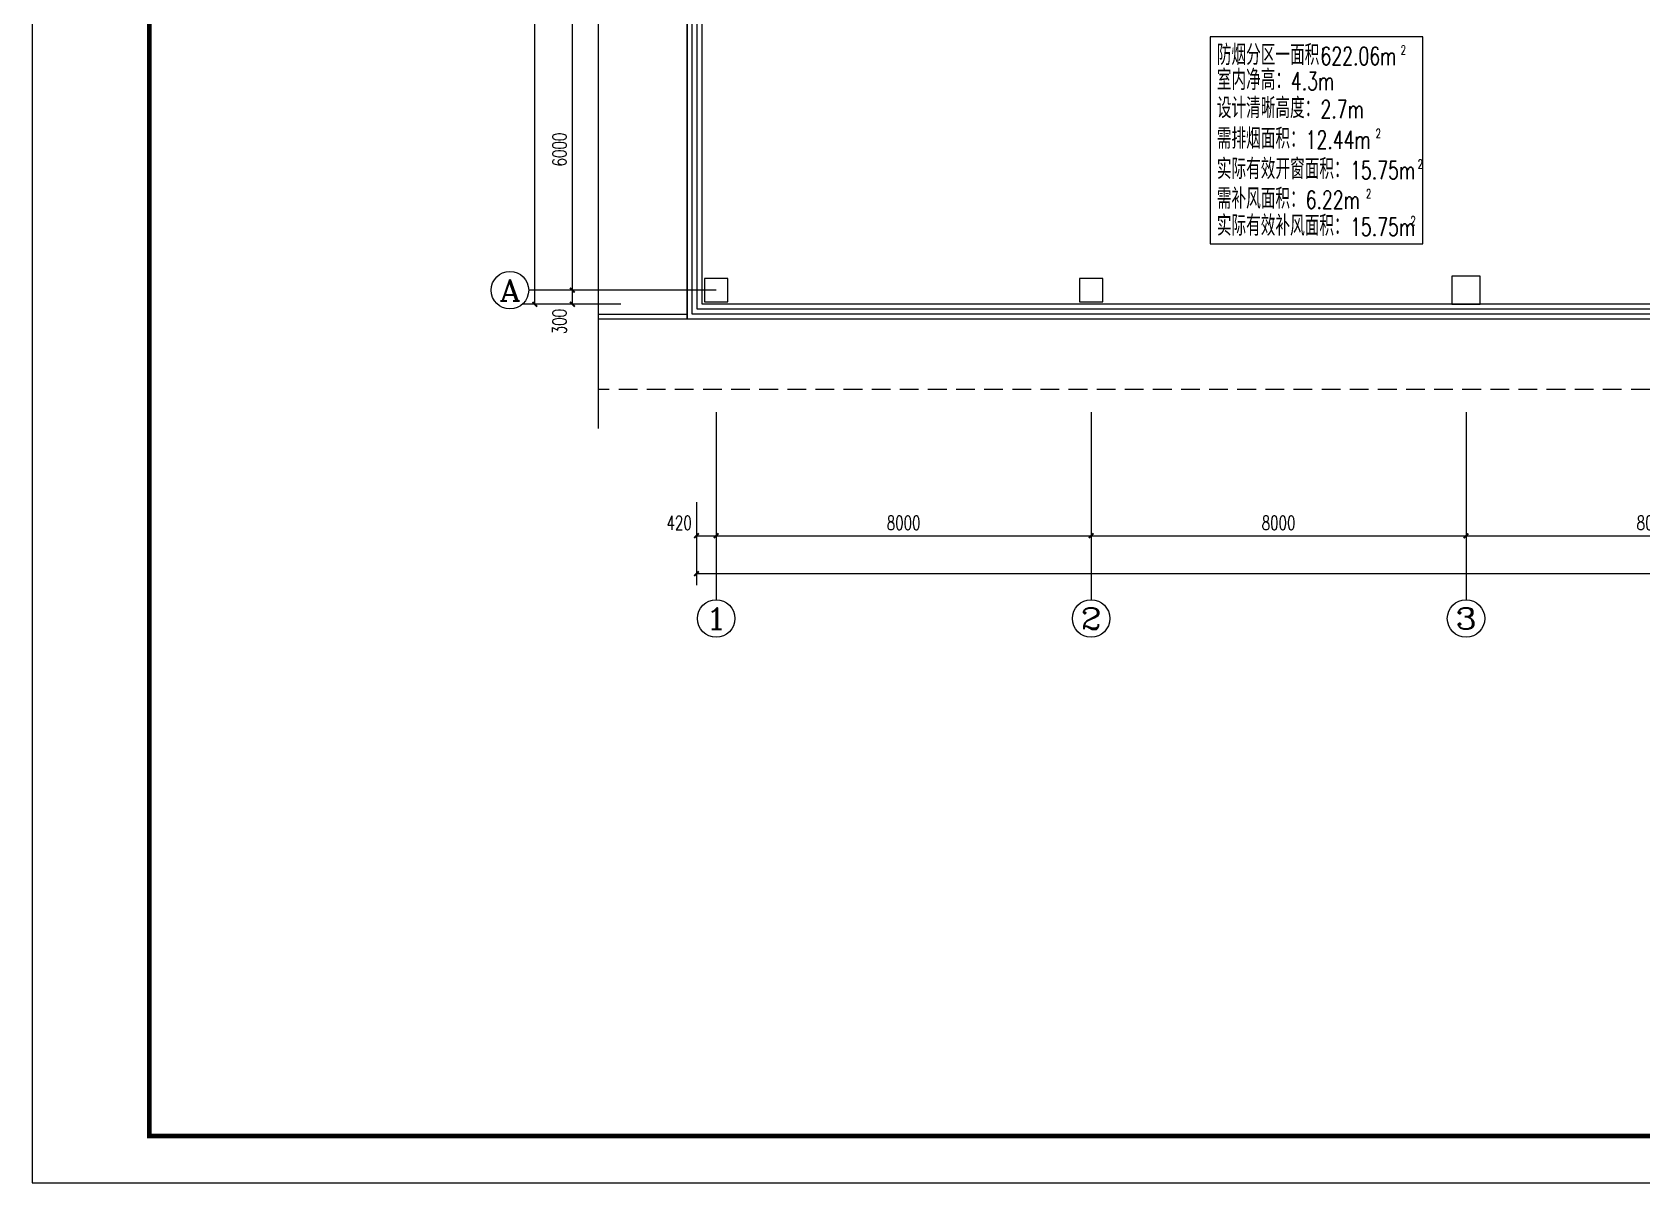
# Model space of a CAD drawing. Extents: x 2297255 to 2381355, y -608375 to -364775.
# Drawn here: x 2297255 to 2331598, y -546975 to -522430 of the extents above; entities that cross this region are included whole.
import ezdxf
from ezdxf.enums import TextEntityAlignment as Align

# ---------------------------------------------------------------- set-up
doc = ezdxf.new("R2010")
doc.units = 0
doc.header["$LTSCALE"] = 1000
doc.header["$MEASUREMENT"] = 0
doc.linetypes.add('_DASH', pattern=[0.6, 0.4, -0.2])
for name, color, linetype in [('AXIS', 3, 'Continuous'), ('AXIS_TEXT', 7, 'Continuous'), ('COLUMN', 9, 'Continuous'), ('CURTWALL', 4, 'Continuous'), ('DIM_SYMB', 3, 'Continuous'), ('PUB_DIM', 3, 'Continuous'), ('TK', 4, 'Continuous'), ('排烟计算', 55, 'Continuous')]:
    doc.layers.add(name, color=color, linetype=linetype)
doc.styles.add('_TCH_AXIS', font='COMPLEX', dxfattribs={"bigfont": 'GBCBIG'})
doc.styles.add('_TCH_DIM', font='SIMPLEX', dxfattribs={"bigfont": 'GBCBIG'})
doc.styles.add('_TCH_DIM_T3', font='SIMPLEX', dxfattribs={"width": 0.705882, "bigfont": 'GBCBIG'})
doc.styles.add('COMPLEX', font='COMPLEX')
doc.styles.add('HZTXT1', font='romans.shx', dxfattribs={"width": 0.7, "bigfont": 'GBHZFS.SHX'})
doc.styles.get("Standard").update_dxf_attribs({"font": 'gbenor.shx', "bigfont": 'gbcbig.shx'})
doc.dimstyles.new('_TCH_ARCH&&100', dxfattribs={"dimtxt": 297.5, "dimasz": 100, "dimexe": 250, "dimexo": 300, "dimgap": 126.25, "dimtad": 1, "dimdec": 0, "dimzin": 0, "dimdsep": 46, "dimtxsty": '_TCH_DIM_T3', "dimblk": 'ARCHTICK', "dimcen": 0.09, "dimclrt": 7, "dimazin": 2, "dimtfac": 1, "dimtdec": 0, "dimtix": 1, "dimtmove": 2, "dimatfit": 3, "dimfxl": 30, "dimtolj": 1, "dimtzin": 0, "dimarcsym": 0})

# ---------------------------------------------------------------- blocks, each defined once
blk = doc.blocks.new('_ArchTick')
at = {"color": 0, "linetype": 'ByBlock', "const_width": 0.4}
blk.add_lwpolyline([(-0.5, -0.5), (0.5, 0.5)], dxfattribs=at)
blk = doc.blocks.new('*D36')
at = {"layer": 'Defpoints', "color": 0, "transparency": 16777216}
for p in [(-37568, -1494), (-36236, -1494), (-36236, -7494)]:
    blk.add_point(p, dxfattribs=at)
at = {"layer": 'PUB_DIM', "color": 0, "lineweight": -2, "transparency": 16777216}
for p, q in [((-36536, -1494), (-37818, -1494)), ((-37568, -7494), (-37568, -1494)), ((-36536, -7494), (-37818, -7494))]:
    blk.add_line(p, q, dxfattribs=at)
at = {"layer": 'PUB_DIM', "color": 0, "lineweight": -2, "transparency": 16777216, "xscale": 100, "yscale": 100, "zscale": 100}
for p, rotation in [((-37568, -1494), 90), ((-37568, -7494), 270)]:
    blk.add_blockref('_ArchTick', p, dxfattribs=dict(at, rotation=rotation))
at = {"layer": 'PUB_DIM', "color": 7, "transparency": 16777216, "insert": (-37843, -4494), "char_height": 297.5, "attachment_point": 5, "rotation": 90, "style": '_TCH_DIM_T3'}
blk.add_mtext('\\A1;6000', dxfattribs=at)
blk = doc.blocks.new('*D37')
at = {"layer": 'Defpoints', "color": 0, "transparency": 16777216}
for p in [(-37568, -7494), (-36236, -7494), (-36236, -7794)]:
    blk.add_point(p, dxfattribs=at)
at = {"layer": 'PUB_DIM', "color": 0, "lineweight": -2, "transparency": 16777216}
for p, q in [((-36536, -7494), (-37818, -7494)), ((-37568, -7794), (-37568, -7494)), ((-36536, -7794), (-37818, -7794))]:
    blk.add_line(p, q, dxfattribs=at)
at = {"layer": 'PUB_DIM', "color": 0, "lineweight": -2, "transparency": 16777216, "xscale": 100, "yscale": 100, "zscale": 100}
for p, rotation in [((-37568, -7494), 90), ((-37568, -7794), 270)]:
    blk.add_blockref('_ArchTick', p, dxfattribs=dict(at, rotation=rotation))
at = {"layer": 'PUB_DIM', "color": 7, "transparency": 16777216, "insert": (-37843, -8164), "char_height": 297.5, "attachment_point": 5, "rotation": 90, "style": '_TCH_DIM_T3'}
blk.add_mtext('\\A1;300', dxfattribs=at)
blk = doc.blocks.new('*D38')
at = {"layer": 'Defpoints', "color": 0, "transparency": 16777216}
for p in [(-38368, 22926), (-37177, 22926), (-37177, -7794)]:
    blk.add_point(p, dxfattribs=at)
at = {"layer": 'PUB_DIM', "color": 0, "lineweight": -2, "transparency": 16777216}
for p, q in [((-37477, 22926), (-38618, 22926)), ((-38368, -7794), (-38368, 22926)), ((-37477, -7794), (-38618, -7794))]:
    blk.add_line(p, q, dxfattribs=at)
at = {"layer": 'PUB_DIM', "color": 0, "lineweight": -2, "transparency": 16777216, "xscale": 100, "yscale": 100, "zscale": 100}
for p, rotation in [((-38368, 22926), 90), ((-38368, -7794), 270)]:
    blk.add_blockref('_ArchTick', p, dxfattribs=dict(at, rotation=rotation))
at = {"layer": 'PUB_DIM', "color": 7, "transparency": 16777216, "insert": (-38643, 7566), "char_height": 297.5, "attachment_point": 5, "rotation": 90, "style": '_TCH_DIM_T3'}
blk.add_mtext('\\A1;30720', dxfattribs=at)
blk = doc.blocks.new('*D39')
at = {"layer": 'Defpoints', "color": 0, "transparency": 16777216}
for p in [(-34921, -11715), (-34501, -11715), (-34501, -12732)]:
    blk.add_point(p, dxfattribs=at)
at = {"layer": 'PUB_DIM', "color": 0, "lineweight": -2, "transparency": 16777216}
for p, q in [((-34921, -12015), (-34921, -12982)), ((-34501, -12015), (-34501, -12982)), ((-34921, -12732), (-34501, -12732))]:
    blk.add_line(p, q, dxfattribs=at)
at = {"layer": 'PUB_DIM', "color": 0, "lineweight": -2, "transparency": 16777216, "xscale": 100, "yscale": 100, "zscale": 100, "rotation": 180}
blk.add_blockref('_ArchTick', (-34921, -12732), dxfattribs=at)
at = {"layer": 'PUB_DIM', "color": 0, "lineweight": -2, "transparency": 16777216, "xscale": 100, "yscale": 100, "zscale": 100}
blk.add_blockref('_ArchTick', (-34501, -12732), dxfattribs=at)
at = {"layer": 'PUB_DIM', "color": 7, "transparency": 16777216, "insert": (-35291, -12457), "char_height": 297.5, "attachment_point": 5, "style": '_TCH_DIM_T3'}
blk.add_mtext('\\A1;420', dxfattribs=at)
blk = doc.blocks.new('*D40')
at = {"layer": 'Defpoints', "color": 0, "transparency": 16777216}
for p in [(-34501, -11715), (-26501, -11715), (-26501, -12732)]:
    blk.add_point(p, dxfattribs=at)
at = {"layer": 'PUB_DIM', "color": 0, "lineweight": -2, "transparency": 16777216}
for p, q in [((-34501, -12015), (-34501, -12982)), ((-26501, -12015), (-26501, -12982)), ((-34501, -12732), (-26501, -12732))]:
    blk.add_line(p, q, dxfattribs=at)
at = {"layer": 'PUB_DIM', "color": 0, "lineweight": -2, "transparency": 16777216, "xscale": 100, "yscale": 100, "zscale": 100, "rotation": 180}
blk.add_blockref('_ArchTick', (-34501, -12732), dxfattribs=at)
at = {"layer": 'PUB_DIM', "color": 0, "lineweight": -2, "transparency": 16777216, "xscale": 100, "yscale": 100, "zscale": 100}
blk.add_blockref('_ArchTick', (-26501, -12732), dxfattribs=at)
at = {"layer": 'PUB_DIM', "color": 7, "transparency": 16777216, "insert": (-30501, -12457), "char_height": 297.5, "attachment_point": 5, "style": '_TCH_DIM_T3'}
blk.add_mtext('\\A1;8000', dxfattribs=at)
blk = doc.blocks.new('*D41')
at = {"layer": 'Defpoints', "color": 0, "transparency": 16777216}
for p in [(-26501, -11715), (-18501, -11715), (-18501, -12732)]:
    blk.add_point(p, dxfattribs=at)
at = {"layer": 'PUB_DIM', "color": 0, "lineweight": -2, "transparency": 16777216}
for p, q in [((-26501, -12015), (-26501, -12982)), ((-18501, -12015), (-18501, -12982)), ((-26501, -12732), (-18501, -12732))]:
    blk.add_line(p, q, dxfattribs=at)
at = {"layer": 'PUB_DIM', "color": 0, "lineweight": -2, "transparency": 16777216, "xscale": 100, "yscale": 100, "zscale": 100, "rotation": 180}
blk.add_blockref('_ArchTick', (-26501, -12732), dxfattribs=at)
at = {"layer": 'PUB_DIM', "color": 0, "lineweight": -2, "transparency": 16777216, "xscale": 100, "yscale": 100, "zscale": 100}
blk.add_blockref('_ArchTick', (-18501, -12732), dxfattribs=at)
at = {"layer": 'PUB_DIM', "color": 7, "transparency": 16777216, "insert": (-22501, -12457), "char_height": 297.5, "attachment_point": 5, "style": '_TCH_DIM_T3'}
blk.add_mtext('\\A1;8000', dxfattribs=at)
blk = doc.blocks.new('*D42')
at = {"layer": 'Defpoints', "color": 0, "transparency": 16777216}
for p in [(-18501, -11715), (-10501, -11715), (-10501, -12732)]:
    blk.add_point(p, dxfattribs=at)
at = {"layer": 'PUB_DIM', "color": 0, "lineweight": -2, "transparency": 16777216}
for p, q in [((-18501, -12015), (-18501, -12982)), ((-10501, -12015), (-10501, -12982)), ((-18501, -12732), (-10501, -12732))]:
    blk.add_line(p, q, dxfattribs=at)
at = {"layer": 'PUB_DIM', "color": 0, "lineweight": -2, "transparency": 16777216, "xscale": 100, "yscale": 100, "zscale": 100, "rotation": 180}
blk.add_blockref('_ArchTick', (-18501, -12732), dxfattribs=at)
at = {"layer": 'PUB_DIM', "color": 0, "lineweight": -2, "transparency": 16777216, "xscale": 100, "yscale": 100, "zscale": 100}
blk.add_blockref('_ArchTick', (-10501, -12732), dxfattribs=at)
at = {"layer": 'PUB_DIM', "color": 7, "transparency": 16777216, "insert": (-14501, -12457), "char_height": 297.5, "attachment_point": 5, "style": '_TCH_DIM_T3'}
blk.add_mtext('\\A1;8000', dxfattribs=at)
blk = doc.blocks.new('*D48')
at = {"layer": 'Defpoints', "color": 0, "transparency": 16777216}
for p in [(-34921, -12497), (21919, -12497), (21919, -13539)]:
    blk.add_point(p, dxfattribs=at)
at = {"layer": 'PUB_DIM', "color": 0, "lineweight": -2, "transparency": 16777216}
for p, q in [((-34921, -12797), (-34921, -13789)), ((21919, -12797), (21919, -13789)), ((-34921, -13539), (21919, -13539))]:
    blk.add_line(p, q, dxfattribs=at)
at = {"layer": 'PUB_DIM', "color": 0, "lineweight": -2, "transparency": 16777216, "xscale": 100, "yscale": 100, "zscale": 100, "rotation": 180}
blk.add_blockref('_ArchTick', (-34921, -13539), dxfattribs=at)
at = {"layer": 'PUB_DIM', "color": 0, "lineweight": -2, "transparency": 16777216, "xscale": 100, "yscale": 100, "zscale": 100}
blk.add_blockref('_ArchTick', (21919, -13539), dxfattribs=at)
at = {"layer": 'PUB_DIM', "color": 7, "transparency": 16777216, "insert": (-6501, -13264), "char_height": 297.5, "attachment_point": 5, "style": '_TCH_DIM_T3'}
blk.add_mtext('\\A1;56840', dxfattribs=at)
blk = doc.blocks.new('*D183')
at = {"layer": 'Defpoints', "color": 0, "transparency": 16777216}
for p in [(-37568, -1494), (-36236, -1494), (-36236, -7494)]:
    blk.add_point(p, dxfattribs=at)
at = {"layer": 'PUB_DIM', "color": 0, "lineweight": -2, "transparency": 16777216}
for p, q in [((-36536, -1494), (-37818, -1494)), ((-37568, -7494), (-37568, -1494)), ((-36536, -7494), (-37818, -7494))]:
    blk.add_line(p, q, dxfattribs=at)
at = {"layer": 'PUB_DIM', "color": 0, "lineweight": -2, "transparency": 16777216, "xscale": 100, "yscale": 100, "zscale": 100}
for p, rotation in [((-37568, -1494), 90), ((-37568, -7494), 270)]:
    blk.add_blockref('_ArchTick', p, dxfattribs=dict(at, rotation=rotation))
at = {"layer": 'PUB_DIM', "color": 7, "transparency": 16777216, "insert": (-37843, -4494), "char_height": 297.5, "attachment_point": 5, "rotation": 90, "style": '_TCH_DIM_T3'}
blk.add_mtext('\\A1;6000', dxfattribs=at)
blk = doc.blocks.new('*D184')
at = {"layer": 'Defpoints', "color": 0, "transparency": 16777216}
for p in [(-37568, -7494), (-36236, -7494), (-36236, -7794)]:
    blk.add_point(p, dxfattribs=at)
at = {"layer": 'PUB_DIM', "color": 0, "lineweight": -2, "transparency": 16777216}
for p, q in [((-36536, -7494), (-37818, -7494)), ((-37568, -7794), (-37568, -7494)), ((-36536, -7794), (-37818, -7794))]:
    blk.add_line(p, q, dxfattribs=at)
at = {"layer": 'PUB_DIM', "color": 0, "lineweight": -2, "transparency": 16777216, "xscale": 100, "yscale": 100, "zscale": 100}
for p, rotation in [((-37568, -7494), 90), ((-37568, -7794), 270)]:
    blk.add_blockref('_ArchTick', p, dxfattribs=dict(at, rotation=rotation))
at = {"layer": 'PUB_DIM', "color": 7, "transparency": 16777216, "insert": (-37843, -8164), "char_height": 297.5, "attachment_point": 5, "rotation": 90, "style": '_TCH_DIM_T3'}
blk.add_mtext('\\A1;300', dxfattribs=at)
blk = doc.blocks.new('*D185')
at = {"layer": 'Defpoints', "color": 0, "transparency": 16777216}
for p in [(-38368, 22926), (-37177, 22926), (-37177, -7794)]:
    blk.add_point(p, dxfattribs=at)
at = {"layer": 'PUB_DIM', "color": 0, "lineweight": -2, "transparency": 16777216}
for p, q in [((-37477, 22926), (-38618, 22926)), ((-38368, -7794), (-38368, 22926)), ((-37477, -7794), (-38618, -7794))]:
    blk.add_line(p, q, dxfattribs=at)
at = {"layer": 'PUB_DIM', "color": 0, "lineweight": -2, "transparency": 16777216, "xscale": 100, "yscale": 100, "zscale": 100}
for p, rotation in [((-38368, 22926), 90), ((-38368, -7794), 270)]:
    blk.add_blockref('_ArchTick', p, dxfattribs=dict(at, rotation=rotation))
at = {"layer": 'PUB_DIM', "color": 7, "transparency": 16777216, "insert": (-38643, 7566), "char_height": 297.5, "attachment_point": 5, "rotation": 90, "style": '_TCH_DIM_T3'}
blk.add_mtext('\\A1;30720', dxfattribs=at)
blk = doc.blocks.new('*D186')
at = {"layer": 'Defpoints', "color": 0, "transparency": 16777216}
for p in [(-34921, -11715), (-34501, -11715), (-34501, -12732)]:
    blk.add_point(p, dxfattribs=at)
at = {"layer": 'PUB_DIM', "color": 0, "lineweight": -2, "transparency": 16777216}
for p, q in [((-34921, -12015), (-34921, -12982)), ((-34501, -12015), (-34501, -12982)), ((-34921, -12732), (-34501, -12732))]:
    blk.add_line(p, q, dxfattribs=at)
at = {"layer": 'PUB_DIM', "color": 0, "lineweight": -2, "transparency": 16777216, "xscale": 100, "yscale": 100, "zscale": 100, "rotation": 180}
blk.add_blockref('_ArchTick', (-34921, -12732), dxfattribs=at)
at = {"layer": 'PUB_DIM', "color": 0, "lineweight": -2, "transparency": 16777216, "xscale": 100, "yscale": 100, "zscale": 100}
blk.add_blockref('_ArchTick', (-34501, -12732), dxfattribs=at)
at = {"layer": 'PUB_DIM', "color": 7, "transparency": 16777216, "insert": (-35291, -12457), "char_height": 297.5, "attachment_point": 5, "style": '_TCH_DIM_T3'}
blk.add_mtext('\\A1;420', dxfattribs=at)
blk = doc.blocks.new('*D187')
at = {"layer": 'Defpoints', "color": 0, "transparency": 16777216}
for p in [(-34501, -11715), (-26501, -11715), (-26501, -12732)]:
    blk.add_point(p, dxfattribs=at)
at = {"layer": 'PUB_DIM', "color": 0, "lineweight": -2, "transparency": 16777216}
for p, q in [((-34501, -12015), (-34501, -12982)), ((-26501, -12015), (-26501, -12982)), ((-34501, -12732), (-26501, -12732))]:
    blk.add_line(p, q, dxfattribs=at)
at = {"layer": 'PUB_DIM', "color": 0, "lineweight": -2, "transparency": 16777216, "xscale": 100, "yscale": 100, "zscale": 100, "rotation": 180}
blk.add_blockref('_ArchTick', (-34501, -12732), dxfattribs=at)
at = {"layer": 'PUB_DIM', "color": 0, "lineweight": -2, "transparency": 16777216, "xscale": 100, "yscale": 100, "zscale": 100}
blk.add_blockref('_ArchTick', (-26501, -12732), dxfattribs=at)
at = {"layer": 'PUB_DIM', "color": 7, "transparency": 16777216, "insert": (-30501, -12457), "char_height": 297.5, "attachment_point": 5, "style": '_TCH_DIM_T3'}
blk.add_mtext('\\A1;8000', dxfattribs=at)
blk = doc.blocks.new('*D188')
at = {"layer": 'Defpoints', "color": 0, "transparency": 16777216}
for p in [(-26501, -11715), (-18501, -11715), (-18501, -12732)]:
    blk.add_point(p, dxfattribs=at)
at = {"layer": 'PUB_DIM', "color": 0, "lineweight": -2, "transparency": 16777216}
for p, q in [((-26501, -12015), (-26501, -12982)), ((-18501, -12015), (-18501, -12982)), ((-26501, -12732), (-18501, -12732))]:
    blk.add_line(p, q, dxfattribs=at)
at = {"layer": 'PUB_DIM', "color": 0, "lineweight": -2, "transparency": 16777216, "xscale": 100, "yscale": 100, "zscale": 100, "rotation": 180}
blk.add_blockref('_ArchTick', (-26501, -12732), dxfattribs=at)
at = {"layer": 'PUB_DIM', "color": 0, "lineweight": -2, "transparency": 16777216, "xscale": 100, "yscale": 100, "zscale": 100}
blk.add_blockref('_ArchTick', (-18501, -12732), dxfattribs=at)
at = {"layer": 'PUB_DIM', "color": 7, "transparency": 16777216, "insert": (-22501, -12457), "char_height": 297.5, "attachment_point": 5, "style": '_TCH_DIM_T3'}
blk.add_mtext('\\A1;8000', dxfattribs=at)
blk = doc.blocks.new('*D189')
at = {"layer": 'Defpoints', "color": 0, "transparency": 16777216}
for p in [(-18501, -11715), (-10501, -11715), (-10501, -12732)]:
    blk.add_point(p, dxfattribs=at)
at = {"layer": 'PUB_DIM', "color": 0, "lineweight": -2, "transparency": 16777216}
for p, q in [((-18501, -12015), (-18501, -12982)), ((-10501, -12015), (-10501, -12982)), ((-18501, -12732), (-10501, -12732))]:
    blk.add_line(p, q, dxfattribs=at)
at = {"layer": 'PUB_DIM', "color": 0, "lineweight": -2, "transparency": 16777216, "xscale": 100, "yscale": 100, "zscale": 100, "rotation": 180}
blk.add_blockref('_ArchTick', (-18501, -12732), dxfattribs=at)
at = {"layer": 'PUB_DIM', "color": 0, "lineweight": -2, "transparency": 16777216, "xscale": 100, "yscale": 100, "zscale": 100}
blk.add_blockref('_ArchTick', (-10501, -12732), dxfattribs=at)
at = {"layer": 'PUB_DIM', "color": 7, "transparency": 16777216, "insert": (-14501, -12457), "char_height": 297.5, "attachment_point": 5, "style": '_TCH_DIM_T3'}
blk.add_mtext('\\A1;8000', dxfattribs=at)
blk = doc.blocks.new('*D195')
at = {"layer": 'Defpoints', "color": 0, "transparency": 16777216}
for p in [(-34921, -12497), (21919, -12497), (21919, -13539)]:
    blk.add_point(p, dxfattribs=at)
at = {"layer": 'PUB_DIM', "color": 0, "lineweight": -2, "transparency": 16777216}
for p, q in [((-34921, -12797), (-34921, -13789)), ((21919, -12797), (21919, -13789)), ((-34921, -13539), (21919, -13539))]:
    blk.add_line(p, q, dxfattribs=at)
at = {"layer": 'PUB_DIM', "color": 0, "lineweight": -2, "transparency": 16777216, "xscale": 100, "yscale": 100, "zscale": 100, "rotation": 180}
blk.add_blockref('_ArchTick', (-34921, -13539), dxfattribs=at)
at = {"layer": 'PUB_DIM', "color": 0, "lineweight": -2, "transparency": 16777216, "xscale": 100, "yscale": 100, "zscale": 100}
blk.add_blockref('_ArchTick', (21919, -13539), dxfattribs=at)
at = {"layer": 'PUB_DIM', "color": 7, "transparency": 16777216, "insert": (-6501, -13264), "char_height": 297.5, "attachment_point": 5, "style": '_TCH_DIM_T3'}
blk.add_mtext('\\A1;56840', dxfattribs=at)
blk = doc.blocks.new('*D330')
at = {"layer": 'Defpoints', "color": 0, "transparency": 16777216}
for p in [(-37568, -1494), (-36236, -1494), (-36236, -7494)]:
    blk.add_point(p, dxfattribs=at)
at = {"layer": 'PUB_DIM', "color": 0, "lineweight": -2, "transparency": 16777216}
for p, q in [((-36536, -1494), (-37818, -1494)), ((-37568, -7494), (-37568, -1494)), ((-36536, -7494), (-37818, -7494))]:
    blk.add_line(p, q, dxfattribs=at)
at = {"layer": 'PUB_DIM', "color": 0, "lineweight": -2, "transparency": 16777216, "xscale": 100, "yscale": 100, "zscale": 100}
for p, rotation in [((-37568, -1494), 90), ((-37568, -7494), 270)]:
    blk.add_blockref('_ArchTick', p, dxfattribs=dict(at, rotation=rotation))
at = {"layer": 'PUB_DIM', "color": 7, "transparency": 16777216, "insert": (-37843, -4494), "char_height": 297.5, "attachment_point": 5, "rotation": 90, "style": '_TCH_DIM_T3'}
blk.add_mtext('\\A1;6000', dxfattribs=at)
blk = doc.blocks.new('*D331')
at = {"layer": 'Defpoints', "color": 0, "transparency": 16777216}
for p in [(-37568, -7494), (-36236, -7494), (-36236, -7794)]:
    blk.add_point(p, dxfattribs=at)
at = {"layer": 'PUB_DIM', "color": 0, "lineweight": -2, "transparency": 16777216}
for p, q in [((-36536, -7494), (-37818, -7494)), ((-37568, -7794), (-37568, -7494)), ((-36536, -7794), (-37818, -7794))]:
    blk.add_line(p, q, dxfattribs=at)
at = {"layer": 'PUB_DIM', "color": 0, "lineweight": -2, "transparency": 16777216, "xscale": 100, "yscale": 100, "zscale": 100}
for p, rotation in [((-37568, -7494), 90), ((-37568, -7794), 270)]:
    blk.add_blockref('_ArchTick', p, dxfattribs=dict(at, rotation=rotation))
at = {"layer": 'PUB_DIM', "color": 7, "transparency": 16777216, "insert": (-37843, -8164), "char_height": 297.5, "attachment_point": 5, "rotation": 90, "style": '_TCH_DIM_T3'}
blk.add_mtext('\\A1;300', dxfattribs=at)
blk = doc.blocks.new('*D332')
at = {"layer": 'Defpoints', "color": 0, "transparency": 16777216}
for p in [(-38368, 22926), (-37177, 22926), (-37177, -7794)]:
    blk.add_point(p, dxfattribs=at)
at = {"layer": 'PUB_DIM', "color": 0, "lineweight": -2, "transparency": 16777216}
for p, q in [((-37477, 22926), (-38618, 22926)), ((-38368, -7794), (-38368, 22926)), ((-37477, -7794), (-38618, -7794))]:
    blk.add_line(p, q, dxfattribs=at)
at = {"layer": 'PUB_DIM', "color": 0, "lineweight": -2, "transparency": 16777216, "xscale": 100, "yscale": 100, "zscale": 100}
for p, rotation in [((-38368, 22926), 90), ((-38368, -7794), 270)]:
    blk.add_blockref('_ArchTick', p, dxfattribs=dict(at, rotation=rotation))
at = {"layer": 'PUB_DIM', "color": 7, "transparency": 16777216, "insert": (-38643, 7566), "char_height": 297.5, "attachment_point": 5, "rotation": 90, "style": '_TCH_DIM_T3'}
blk.add_mtext('\\A1;30720', dxfattribs=at)
blk = doc.blocks.new('*D333')
at = {"layer": 'Defpoints', "color": 0, "transparency": 16777216}
for p in [(-34921, -11715), (-34501, -11715), (-34501, -12732)]:
    blk.add_point(p, dxfattribs=at)
at = {"layer": 'PUB_DIM', "color": 0, "lineweight": -2, "transparency": 16777216}
for p, q in [((-34921, -12015), (-34921, -12982)), ((-34501, -12015), (-34501, -12982)), ((-34921, -12732), (-34501, -12732))]:
    blk.add_line(p, q, dxfattribs=at)
at = {"layer": 'PUB_DIM', "color": 0, "lineweight": -2, "transparency": 16777216, "xscale": 100, "yscale": 100, "zscale": 100, "rotation": 180}
blk.add_blockref('_ArchTick', (-34921, -12732), dxfattribs=at)
at = {"layer": 'PUB_DIM', "color": 0, "lineweight": -2, "transparency": 16777216, "xscale": 100, "yscale": 100, "zscale": 100}
blk.add_blockref('_ArchTick', (-34501, -12732), dxfattribs=at)
at = {"layer": 'PUB_DIM', "color": 7, "transparency": 16777216, "insert": (-35291, -12457), "char_height": 297.5, "attachment_point": 5, "style": '_TCH_DIM_T3'}
blk.add_mtext('\\A1;420', dxfattribs=at)
blk = doc.blocks.new('*D334')
at = {"layer": 'Defpoints', "color": 0, "transparency": 16777216}
for p in [(-34501, -11715), (-26501, -11715), (-26501, -12732)]:
    blk.add_point(p, dxfattribs=at)
at = {"layer": 'PUB_DIM', "color": 0, "lineweight": -2, "transparency": 16777216}
for p, q in [((-34501, -12015), (-34501, -12982)), ((-26501, -12015), (-26501, -12982)), ((-34501, -12732), (-26501, -12732))]:
    blk.add_line(p, q, dxfattribs=at)
at = {"layer": 'PUB_DIM', "color": 0, "lineweight": -2, "transparency": 16777216, "xscale": 100, "yscale": 100, "zscale": 100, "rotation": 180}
blk.add_blockref('_ArchTick', (-34501, -12732), dxfattribs=at)
at = {"layer": 'PUB_DIM', "color": 0, "lineweight": -2, "transparency": 16777216, "xscale": 100, "yscale": 100, "zscale": 100}
blk.add_blockref('_ArchTick', (-26501, -12732), dxfattribs=at)
at = {"layer": 'PUB_DIM', "color": 7, "transparency": 16777216, "insert": (-30501, -12457), "char_height": 297.5, "attachment_point": 5, "style": '_TCH_DIM_T3'}
blk.add_mtext('\\A1;8000', dxfattribs=at)
blk = doc.blocks.new('*D335')
at = {"layer": 'Defpoints', "color": 0, "transparency": 16777216}
for p in [(-26501, -11715), (-18501, -11715), (-18501, -12732)]:
    blk.add_point(p, dxfattribs=at)
at = {"layer": 'PUB_DIM', "color": 0, "lineweight": -2, "transparency": 16777216}
for p, q in [((-26501, -12015), (-26501, -12982)), ((-18501, -12015), (-18501, -12982)), ((-26501, -12732), (-18501, -12732))]:
    blk.add_line(p, q, dxfattribs=at)
at = {"layer": 'PUB_DIM', "color": 0, "lineweight": -2, "transparency": 16777216, "xscale": 100, "yscale": 100, "zscale": 100, "rotation": 180}
blk.add_blockref('_ArchTick', (-26501, -12732), dxfattribs=at)
at = {"layer": 'PUB_DIM', "color": 0, "lineweight": -2, "transparency": 16777216, "xscale": 100, "yscale": 100, "zscale": 100}
blk.add_blockref('_ArchTick', (-18501, -12732), dxfattribs=at)
at = {"layer": 'PUB_DIM', "color": 7, "transparency": 16777216, "insert": (-22501, -12457), "char_height": 297.5, "attachment_point": 5, "style": '_TCH_DIM_T3'}
blk.add_mtext('\\A1;8000', dxfattribs=at)
blk = doc.blocks.new('*D336')
at = {"layer": 'Defpoints', "color": 0, "transparency": 16777216}
for p in [(-18501, -11715), (-10501, -11715), (-10501, -12732)]:
    blk.add_point(p, dxfattribs=at)
at = {"layer": 'PUB_DIM', "color": 0, "lineweight": -2, "transparency": 16777216}
for p, q in [((-18501, -12015), (-18501, -12982)), ((-10501, -12015), (-10501, -12982)), ((-18501, -12732), (-10501, -12732))]:
    blk.add_line(p, q, dxfattribs=at)
at = {"layer": 'PUB_DIM', "color": 0, "lineweight": -2, "transparency": 16777216, "xscale": 100, "yscale": 100, "zscale": 100, "rotation": 180}
blk.add_blockref('_ArchTick', (-18501, -12732), dxfattribs=at)
at = {"layer": 'PUB_DIM', "color": 0, "lineweight": -2, "transparency": 16777216, "xscale": 100, "yscale": 100, "zscale": 100}
blk.add_blockref('_ArchTick', (-10501, -12732), dxfattribs=at)
at = {"layer": 'PUB_DIM', "color": 7, "transparency": 16777216, "insert": (-14501, -12457), "char_height": 297.5, "attachment_point": 5, "style": '_TCH_DIM_T3'}
blk.add_mtext('\\A1;8000', dxfattribs=at)
blk = doc.blocks.new('*D342')
at = {"layer": 'Defpoints', "color": 0, "transparency": 16777216}
for p in [(-34921, -12497), (21919, -12497), (21919, -13539)]:
    blk.add_point(p, dxfattribs=at)
at = {"layer": 'PUB_DIM', "color": 0, "lineweight": -2, "transparency": 16777216}
for p, q in [((-34921, -12797), (-34921, -13789)), ((21919, -12797), (21919, -13789)), ((-34921, -13539), (21919, -13539))]:
    blk.add_line(p, q, dxfattribs=at)
at = {"layer": 'PUB_DIM', "color": 0, "lineweight": -2, "transparency": 16777216, "xscale": 100, "yscale": 100, "zscale": 100, "rotation": 180}
blk.add_blockref('_ArchTick', (-34921, -13539), dxfattribs=at)
at = {"layer": 'PUB_DIM', "color": 0, "lineweight": -2, "transparency": 16777216, "xscale": 100, "yscale": 100, "zscale": 100}
blk.add_blockref('_ArchTick', (21919, -13539), dxfattribs=at)
at = {"layer": 'PUB_DIM', "color": 7, "transparency": 16777216, "insert": (-6501, -13264), "char_height": 297.5, "attachment_point": 5, "style": '_TCH_DIM_T3'}
blk.add_mtext('\\A1;56840', dxfattribs=at)
blk = doc.blocks.new('_FZHK')
blk.add_lwpolyline([(-0.5, -0.5), (0.5, -0.5), (0.5, 0.5), (-0.5, 0.5)], close=True)
blk = doc.blocks.new('*D514')
at = {"layer": 'Defpoints', "color": 0, "transparency": 16777216}
for p in [(-37568, -1494), (-36236, -1494), (-36236, -7494)]:
    blk.add_point(p, dxfattribs=at)
at = {"layer": 'PUB_DIM', "color": 0, "lineweight": -2, "transparency": 16777216}
for p, q in [((-36536, -1494), (-37818, -1494)), ((-37568, -7494), (-37568, -1494)), ((-36536, -7494), (-37818, -7494))]:
    blk.add_line(p, q, dxfattribs=at)
at = {"layer": 'PUB_DIM', "color": 0, "lineweight": -2, "transparency": 16777216, "xscale": 100, "yscale": 100, "zscale": 100}
for p, rotation in [((-37568, -1494), 90), ((-37568, -7494), 270)]:
    blk.add_blockref('_ArchTick', p, dxfattribs=dict(at, rotation=rotation))
at = {"layer": 'PUB_DIM', "color": 7, "transparency": 16777216, "insert": (-37843, -4494), "char_height": 297.5, "attachment_point": 5, "rotation": 90, "style": '_TCH_DIM_T3'}
blk.add_mtext('\\A1;6000', dxfattribs=at)
blk = doc.blocks.new('*D515')
at = {"layer": 'Defpoints', "color": 0, "transparency": 16777216}
for p in [(-37568, -7494), (-36236, -7494), (-36236, -7794)]:
    blk.add_point(p, dxfattribs=at)
at = {"layer": 'PUB_DIM', "color": 0, "lineweight": -2, "transparency": 16777216}
for p, q in [((-36536, -7494), (-37818, -7494)), ((-37568, -7794), (-37568, -7494)), ((-36536, -7794), (-37818, -7794))]:
    blk.add_line(p, q, dxfattribs=at)
at = {"layer": 'PUB_DIM', "color": 0, "lineweight": -2, "transparency": 16777216, "xscale": 100, "yscale": 100, "zscale": 100}
for p, rotation in [((-37568, -7494), 90), ((-37568, -7794), 270)]:
    blk.add_blockref('_ArchTick', p, dxfattribs=dict(at, rotation=rotation))
at = {"layer": 'PUB_DIM', "color": 7, "transparency": 16777216, "insert": (-37843, -8164), "char_height": 297.5, "attachment_point": 5, "rotation": 90, "style": '_TCH_DIM_T3'}
blk.add_mtext('\\A1;300', dxfattribs=at)
blk = doc.blocks.new('*D516')
at = {"layer": 'Defpoints', "color": 0, "transparency": 16777216}
for p in [(-38368, 22926), (-37177, 22926), (-37177, -7794)]:
    blk.add_point(p, dxfattribs=at)
at = {"layer": 'PUB_DIM', "color": 0, "lineweight": -2, "transparency": 16777216}
for p, q in [((-37477, 22926), (-38618, 22926)), ((-38368, -7794), (-38368, 22926)), ((-37477, -7794), (-38618, -7794))]:
    blk.add_line(p, q, dxfattribs=at)
at = {"layer": 'PUB_DIM', "color": 0, "lineweight": -2, "transparency": 16777216, "xscale": 100, "yscale": 100, "zscale": 100}
for p, rotation in [((-38368, 22926), 90), ((-38368, -7794), 270)]:
    blk.add_blockref('_ArchTick', p, dxfattribs=dict(at, rotation=rotation))
at = {"layer": 'PUB_DIM', "color": 7, "transparency": 16777216, "insert": (-38643, 7566), "char_height": 297.5, "attachment_point": 5, "rotation": 90, "style": '_TCH_DIM_T3'}
blk.add_mtext('\\A1;30720', dxfattribs=at)
blk = doc.blocks.new('*D517')
at = {"layer": 'Defpoints', "color": 0, "transparency": 16777216}
for p in [(-34921, -11715), (-34501, -11715), (-34501, -12732)]:
    blk.add_point(p, dxfattribs=at)
at = {"layer": 'PUB_DIM', "color": 0, "lineweight": -2, "transparency": 16777216}
for p, q in [((-34921, -12015), (-34921, -12982)), ((-34501, -12015), (-34501, -12982)), ((-34921, -12732), (-34501, -12732))]:
    blk.add_line(p, q, dxfattribs=at)
at = {"layer": 'PUB_DIM', "color": 0, "lineweight": -2, "transparency": 16777216, "xscale": 100, "yscale": 100, "zscale": 100, "rotation": 180}
blk.add_blockref('_ArchTick', (-34921, -12732), dxfattribs=at)
at = {"layer": 'PUB_DIM', "color": 0, "lineweight": -2, "transparency": 16777216, "xscale": 100, "yscale": 100, "zscale": 100}
blk.add_blockref('_ArchTick', (-34501, -12732), dxfattribs=at)
at = {"layer": 'PUB_DIM', "color": 7, "transparency": 16777216, "insert": (-35291, -12457), "char_height": 297.5, "attachment_point": 5, "style": '_TCH_DIM_T3'}
blk.add_mtext('\\A1;420', dxfattribs=at)
blk = doc.blocks.new('*D518')
at = {"layer": 'Defpoints', "color": 0, "transparency": 16777216}
for p in [(-34501, -11715), (-26501, -11715), (-26501, -12732)]:
    blk.add_point(p, dxfattribs=at)
at = {"layer": 'PUB_DIM', "color": 0, "lineweight": -2, "transparency": 16777216}
for p, q in [((-34501, -12015), (-34501, -12982)), ((-26501, -12015), (-26501, -12982)), ((-34501, -12732), (-26501, -12732))]:
    blk.add_line(p, q, dxfattribs=at)
at = {"layer": 'PUB_DIM', "color": 0, "lineweight": -2, "transparency": 16777216, "xscale": 100, "yscale": 100, "zscale": 100, "rotation": 180}
blk.add_blockref('_ArchTick', (-34501, -12732), dxfattribs=at)
at = {"layer": 'PUB_DIM', "color": 0, "lineweight": -2, "transparency": 16777216, "xscale": 100, "yscale": 100, "zscale": 100}
blk.add_blockref('_ArchTick', (-26501, -12732), dxfattribs=at)
at = {"layer": 'PUB_DIM', "color": 7, "transparency": 16777216, "insert": (-30501, -12457), "char_height": 297.5, "attachment_point": 5, "style": '_TCH_DIM_T3'}
blk.add_mtext('\\A1;8000', dxfattribs=at)
blk = doc.blocks.new('*D519')
at = {"layer": 'Defpoints', "color": 0, "transparency": 16777216}
for p in [(-26501, -11715), (-18501, -11715), (-18501, -12732)]:
    blk.add_point(p, dxfattribs=at)
at = {"layer": 'PUB_DIM', "color": 0, "lineweight": -2, "transparency": 16777216}
for p, q in [((-26501, -12015), (-26501, -12982)), ((-18501, -12015), (-18501, -12982)), ((-26501, -12732), (-18501, -12732))]:
    blk.add_line(p, q, dxfattribs=at)
at = {"layer": 'PUB_DIM', "color": 0, "lineweight": -2, "transparency": 16777216, "xscale": 100, "yscale": 100, "zscale": 100, "rotation": 180}
blk.add_blockref('_ArchTick', (-26501, -12732), dxfattribs=at)
at = {"layer": 'PUB_DIM', "color": 0, "lineweight": -2, "transparency": 16777216, "xscale": 100, "yscale": 100, "zscale": 100}
blk.add_blockref('_ArchTick', (-18501, -12732), dxfattribs=at)
at = {"layer": 'PUB_DIM', "color": 7, "transparency": 16777216, "insert": (-22501, -12457), "char_height": 297.5, "attachment_point": 5, "style": '_TCH_DIM_T3'}
blk.add_mtext('\\A1;8000', dxfattribs=at)
blk = doc.blocks.new('*D520')
at = {"layer": 'Defpoints', "color": 0, "transparency": 16777216}
for p in [(-18501, -11715), (-10501, -11715), (-10501, -12732)]:
    blk.add_point(p, dxfattribs=at)
at = {"layer": 'PUB_DIM', "color": 0, "lineweight": -2, "transparency": 16777216}
for p, q in [((-18501, -12015), (-18501, -12982)), ((-10501, -12015), (-10501, -12982)), ((-18501, -12732), (-10501, -12732))]:
    blk.add_line(p, q, dxfattribs=at)
at = {"layer": 'PUB_DIM', "color": 0, "lineweight": -2, "transparency": 16777216, "xscale": 100, "yscale": 100, "zscale": 100, "rotation": 180}
blk.add_blockref('_ArchTick', (-18501, -12732), dxfattribs=at)
at = {"layer": 'PUB_DIM', "color": 0, "lineweight": -2, "transparency": 16777216, "xscale": 100, "yscale": 100, "zscale": 100}
blk.add_blockref('_ArchTick', (-10501, -12732), dxfattribs=at)
at = {"layer": 'PUB_DIM', "color": 7, "transparency": 16777216, "insert": (-14501, -12457), "char_height": 297.5, "attachment_point": 5, "style": '_TCH_DIM_T3'}
blk.add_mtext('\\A1;8000', dxfattribs=at)
blk = doc.blocks.new('*D526')
at = {"layer": 'Defpoints', "color": 0, "transparency": 16777216}
for p in [(-34921, -12497), (21919, -12497), (21919, -13539)]:
    blk.add_point(p, dxfattribs=at)
at = {"layer": 'PUB_DIM', "color": 0, "lineweight": -2, "transparency": 16777216}
for p, q in [((-34921, -12797), (-34921, -13789)), ((21919, -12797), (21919, -13789)), ((-34921, -13539), (21919, -13539))]:
    blk.add_line(p, q, dxfattribs=at)
at = {"layer": 'PUB_DIM', "color": 0, "lineweight": -2, "transparency": 16777216, "xscale": 100, "yscale": 100, "zscale": 100, "rotation": 180}
blk.add_blockref('_ArchTick', (-34921, -13539), dxfattribs=at)
at = {"layer": 'PUB_DIM', "color": 0, "lineweight": -2, "transparency": 16777216, "xscale": 100, "yscale": 100, "zscale": 100}
blk.add_blockref('_ArchTick', (21919, -13539), dxfattribs=at)
at = {"layer": 'PUB_DIM', "color": 7, "transparency": 16777216, "insert": (-6501, -13264), "char_height": 297.5, "attachment_point": 5, "style": '_TCH_DIM_T3'}
blk.add_mtext('\\A1;56840', dxfattribs=at)
blk = doc.blocks.new('_AXISO')
blk.add_circle((0, 0), 0.5)
at = {"layer": 'AXIS_TEXT', "style": 'COMPLEX', "width": 1.041667}
blk.add_attdef('A', text='', height=0.56, dxfattribs=at).set_placement((-0.25, -0.28), (0.25, -0.28), align=Align.FIT)
blk = doc.blocks.new('*U579')
at = {"color": 3}
blk.add_lwpolyline([(-84100, 0), (0, 0), (0, 59400), (-84100, 59400)], close=True, dxfattribs=at)
at = {"color": 3, "const_width": 100}
blk.add_lwpolyline([(-81600, 1000), (-1000, 1000), (-1000, 58400), (-81600, 58400)], close=True, dxfattribs=at)
at = {"layer": 'TK', "color": 4, "style": 'HZTXT1'}
for tag, height, width, p in [('项目负责1', 400, 0.6, (-4500, 19196)), ('项目负责2', 400, 0.6, (-4500, 18296)), ('专责', 400, 0.6, (-4500, 17396)), ('审定', 400, 0.6, (-4500, 16496)), ('审核', 400, 0.6, (-4500, 15596)), ('校对', 400, 0.6, (-4500, 14696)), ('设计', 400, 0.6, (-4500, 13796)), ('绘图', 400, 0.6, (-4500, 12896)), ('建设单位', 450, 0.6, (-4500, 11050)), ('工号', 400, 0.5, (-5501, 3507)), ('版次', 400, 0.7, (-2138, 3498)), ('阶段', 400, 0.7, (-2138, 2498)), ('比例', 400, 0.7, (-5491, 1513)), ('日期', 400, 0.7, (-2138, 1498))]:
    blk.add_attdef(tag, text='', height=height, dxfattribs=dict(at, width=width)).set_placement(p, align=Align.MIDDLE)
at = {"layer": 'TK', "color": 1, "lineweight": -3, "style": 'HZTXT1', "width": 0.6}
blk.add_attdef('工程名称', text='', height=450, dxfattribs=at).set_placement((-4500, 9050), align=Align.MIDDLE)
at = {"layer": 'TK', "color": 4, "lineweight": -3, "style": 'HZTXT1', "width": 0.6}
blk.add_attdef('子项名称', text='', height=450, dxfattribs=at).set_placement((-4500, 7050), align=Align.MIDDLE)
at = {"layer": 'TK', "color": 1, "lineweight": -3, "width": 0.6, "flags": 104}
blk.add_attdef('图名', text='', height=400, dxfattribs=at).set_placement((-4558, 4958), align=Align.MIDDLE_CENTER)
at = {"layer": 'TK', "color": 1, "style": 'HZTXT1', "width": 0.7}
blk.add_attdef('图号', text='', height=400, dxfattribs=at).set_placement((-5491, 2513), align=Align.MIDDLE)
blk = doc.blocks.new('A$C67117B41')
for p, q in [((-35120.9, -8013.8), (-37016.9, -8013.8)), ((-35120.9, -8113.8), (-37016.9, -8113.8))]:
    blk.add_line(p, q)
blk.add_lwpolyline([(6119.1, -2213.8), (6119.1, -8113.8), (-35120.9, -8113.8), (-35120.9, 20176.2), (-18920.9, 20176.2)])
at = {"color": 4, "linetype": '_DASH'}
blk.add_lwpolyline([(7619.1, -2213.8), (7619.1, -9613.8), (-37016.9, -9613.8), (-37016.9, -9613.8)], dxfattribs=at)
at = {"layer": 'AXIS'}
for p, q in [((-34500.9, -7493.8), (-38500.9, -7493.8)), ((-34500.9, -10097.6), (-34500.9, -14097.6)), ((-26500.9, -10097.6), (-26500.9, -14097.6)), ((-18500.9, -10097.6), (-18500.9, -14097.6))]:
    blk.add_line(p, q, dxfattribs=at)
at = {"layer": 'CURTWALL'}
for p, q in [((-35120.9, 6881.2), (-35120.9, -8113.8)), ((-35014.2, -8007.1), (-35014.2, 6881.2)), ((-34907.5, -7900.4), (-34907.5, 6881.2)), ((-34800.9, -7793.8), (-34800.9, 6881.2)), ((5799.1, -7793.8), (-34800.9, -7793.8)), ((6119.1, -8113.8), (-35120.9, -8113.8)), ((6012.5, -8007.1), (-35014.2, -8007.1)), ((5905.8, -7900.4), (-34907.5, -7900.4))]:
    blk.add_line(p, q, dxfattribs=at)
at = {"layer": 'DIM_SYMB'}
blk.add_lwpolyline([(-37016.9, 23293), (-37016.9, 6537.4), (-36806.9, 6461), (-37226.9, 6386.9), (-37016.9, 6312.4), (-37016.9, -10443.2)], dxfattribs=at)
at = {"layer": 'AXIS'}
ref = blk.add_blockref('_AXISO', (-38900.9, -7493.8), dxfattribs=dict(at, xscale=800, yscale=800, zscale=800))
ref.add_attrib('A', 'A', dxfattribs={"layer": 'AXIS_TEXT', "height": 452.5, "style": '_TCH_AXIS', "width": 1.166667}).set_placement((-39127.1, -7720), (-38674.6, -7720), align=Align.FIT)
ref = blk.add_blockref('_AXISO', (-34500.9, -14497.6), dxfattribs=dict(at, xscale=800, yscale=800, zscale=800))
ref.add_attrib('A', '1', dxfattribs={"layer": 'AXIS_TEXT', "height": 452.5, "style": '_TCH_AXIS', "width": 2.333333}).set_placement((-34727.1, -14723.9), (-34274.6, -14723.9), align=Align.FIT)
ref = blk.add_blockref('_AXISO', (-26500.9, -14497.6), dxfattribs=dict(at, xscale=800, yscale=800, zscale=800))
ref.add_attrib('A', '2', dxfattribs={"layer": 'AXIS_TEXT', "height": 452.5, "style": '_TCH_AXIS', "width": 1.5}).set_placement((-26727.1, -14723.9), (-26274.6, -14723.9), align=Align.FIT)
ref = blk.add_blockref('_AXISO', (-18500.9, -14497.6), dxfattribs=dict(at, xscale=800, yscale=800, zscale=800))
ref.add_attrib('A', '3', dxfattribs={"layer": 'AXIS_TEXT', "height": 452.5, "style": '_TCH_AXIS', "width": 1.5}).set_placement((-18727.1, -14723.9), (-18274.6, -14723.9), align=Align.FIT)
at = {"layer": 'COLUMN', "rotation": 90}
for p, xscale, yscale, zscale in [((-18500.9, -7493.8), 600, 600, 600), ((-34500.9, -7493.8), 500, 500, 500), ((-26500.9, -7493.8), 500, 500, 500)]:
    blk.add_blockref('_FZHK', p, dxfattribs=dict(at, xscale=xscale, yscale=yscale, zscale=zscale))
at = {"layer": 'PUB_DIM'}
for p1, p2, distance, picture, middle in [((-37177.2, -7793.8), (-37177.2, 22926.2), 1190.9, '*D38', (-38643.1, 7566.2)), ((-37177.2, -7793.8), (-37177.2, 22926.2), 1190.9, '*D185', (-38643.1, 7566.2)), ((-37177.2, -7793.8), (-37177.2, 22926.2), 1190.9, '*D332', (-38643.1, 7566.2)), ((-37177.2, -7793.8), (-37177.2, 22926.2), 1190.9, '*D516', (-38643.1, 7566.2)), ((-36236.1, -7493.8), (-36236.1, -1493.8), 1332.2, '*D36', (-37843.3, -4493.8)), ((-36236.1, -7493.8), (-36236.1, -1493.8), 1332.2, '*D183', (-37843.3, -4493.8)), ((-36236.1, -7493.8), (-36236.1, -1493.8), 1332.2, '*D330', (-37843.3, -4493.8)), ((-36236.1, -7493.8), (-36236.1, -1493.8), 1332.2, '*D514', (-37843.3, -4493.8)), ((-34500.9, -11715.2), (-26500.9, -11715.2), -1017, '*D40', (-30500.9, -12457.2)), ((-34500.9, -11715.2), (-26500.9, -11715.2), -1017, '*D187', (-30500.9, -12457.2)), ((-34500.9, -11715.2), (-26500.9, -11715.2), -1017, '*D334', (-30500.9, -12457.2)), ((-34500.9, -11715.2), (-26500.9, -11715.2), -1017, '*D518', (-30500.9, -12457.2)), ((-26500.9, -11715.2), (-18500.9, -11715.2), -1017, '*D41', (-22500.9, -12457.2)), ((-26500.9, -11715.2), (-18500.9, -11715.2), -1017, '*D188', (-22500.9, -12457.2)), ((-26500.9, -11715.2), (-18500.9, -11715.2), -1017, '*D335', (-22500.9, -12457.2)), ((-26500.9, -11715.2), (-18500.9, -11715.2), -1017, '*D519', (-22500.9, -12457.2)), ((-18500.9, -11715.2), (-10500.9, -11715.2), -1017, '*D42', (-14500.9, -12457.2)), ((-18500.9, -11715.2), (-10500.9, -11715.2), -1017, '*D189', (-14500.9, -12457.2)), ((-18500.9, -11715.2), (-10500.9, -11715.2), -1017, '*D336', (-14500.9, -12457.2)), ((-18500.9, -11715.2), (-10500.9, -11715.2), -1017, '*D520', (-14500.9, -12457.2)), ((-34920.9, -12496.5), (21919.1, -12496.5), -1042.6, '*D48', (-6500.9, -13264.1)), ((-34920.9, -12496.5), (21919.1, -12496.5), -1042.6, '*D195', (-6500.9, -13264.1)), ((-34920.9, -12496.5), (21919.1, -12496.5), -1042.6, '*D342', (-6500.9, -13264.1)), ((-34920.9, -12496.5), (21919.1, -12496.5), -1042.6, '*D526', (-6500.9, -13264.1))]:
    dim = blk.add_aligned_dim(p1=p1, p2=p2, distance=distance, dimstyle='_TCH_ARCH&&100', dxfattribs=at)
    dim.commit()
    dim.dimension.update_dxf_attribs({"geometry": picture, "text_midpoint": middle})
for base, p1, p2, angle, picture, middle in [((-37568.3, -7493.8), (-36236.1, -7793.8), (-36236.1, -7493.8), 90, '*D37', (-37843.3, -8163.8)), ((-37568.3, -7493.8), (-36236.1, -7793.8), (-36236.1, -7493.8), 90, '*D184', (-37843.3, -8163.8)), ((-37568.3, -7493.8), (-36236.1, -7793.8), (-36236.1, -7493.8), 90, '*D331', (-37843.3, -8163.8)), ((-37568.3, -7493.8), (-36236.1, -7793.8), (-36236.1, -7493.8), 90, '*D515', (-37843.3, -8163.8)), ((-34500.9, -12732.2), (-34920.9, -11715.2), (-34500.9, -11715.2), 0, '*D39', (-35290.9, -12457.2)), ((-34500.9, -12732.2), (-34920.9, -11715.2), (-34500.9, -11715.2), 0, '*D186', (-35290.9, -12457.2)), ((-34500.9, -12732.2), (-34920.9, -11715.2), (-34500.9, -11715.2), 0, '*D333', (-35290.9, -12457.2)), ((-34500.9, -12732.2), (-34920.9, -11715.2), (-34500.9, -11715.2), 0, '*D517', (-35290.9, -12457.2))]:
    dim = blk.add_linear_dim(base=base, p1=p1, p2=p2, angle=angle, dimstyle='_TCH_ARCH&&100', dxfattribs=at)
    dim.commit()
    dim.dimension.update_dxf_attribs({"geometry": picture, "text_midpoint": middle, "dimtype": 129})

msp = doc.modelspace()

# ---------------------------------------------------------------- linework, layer by layer
at = {"layer": '排烟计算'}
msp.add_lwpolyline([(2322388.6, -526945.3), (2326927.8, -526945.3), (2326927.8, -522526.2), (2322388.6, -522526.2)], close=True, dxfattribs=at)

# ---------------------------------------------------------------- block references
for name, p in [('*U579', (2381355.1, -546974.9)), ('A$C67117B41', (2346349.2, -520439.4))]:
    msp.add_blockref(name, p)

# ---------------------------------------------------------------- texts
at = {"layer": '排烟计算', "style": '_TCH_DIM'}
for s, p in [('防烟分区一面积：', (2322530.7, -523130.9)), ('室内净高：', (2322530.7, -523663.8)), ('设计清晰高度：', (2322530.7, -524263.8)), ('需排烟面积：', (2322530.7, -524915.6)), ('需补风面积：', (2322530.7, -526196.7))]:
    msp.add_text(s, height=434.04, dxfattribs=at).set_placement(p)
at = {"layer": '排烟计算', "style": '_TCH_DIM', "width": 0.705882}
for s, height, p in [('622.06m', 382.5, (2324742.4, -523130.9)), ('2', 191.2, (2326452.2, -522905.9)), ('4.3m', 382.5, (2324110.5, -523663.8)), ('2.7m', 382.5, (2324742.4, -524263.8)), ('12.44m', 382.5, (2324426.4, -524915.6)), ('2', 191.2, (2325917.2, -524685.8)), ('2', 191.2, (2325712.1, -525971.7)), ('6.22m', 382.5, (2324426.4, -526196.7))]:
    msp.add_text(s, height=height, dxfattribs=at).set_placement(p)
at = {"layer": '排烟计算', "color": 1, "style": '_TCH_DIM'}
for s, p in [('实际有效开窗面积：', (2322530.7, -525564.1)), ('实际有效补风面积：', (2322530.7, -526773.4))]:
    msp.add_text(s, height=434.04, dxfattribs=at).set_placement(p)
at = {"layer": '排烟计算', "color": 1, "style": '_TCH_DIM', "width": 0.705882}
for s, height, p in [('15.75m', 382.5, (2325374.3, -525564.1)), ('2', 191.2, (2326814.3, -525339.1)), ('15.75m', 382.5, (2325374.3, -526773.4)), ('2', 191.2, (2326660, -526548.4))]:
    msp.add_text(s, height=height, dxfattribs=at).set_placement(p)

doc.saveas('drawing.dxf')
